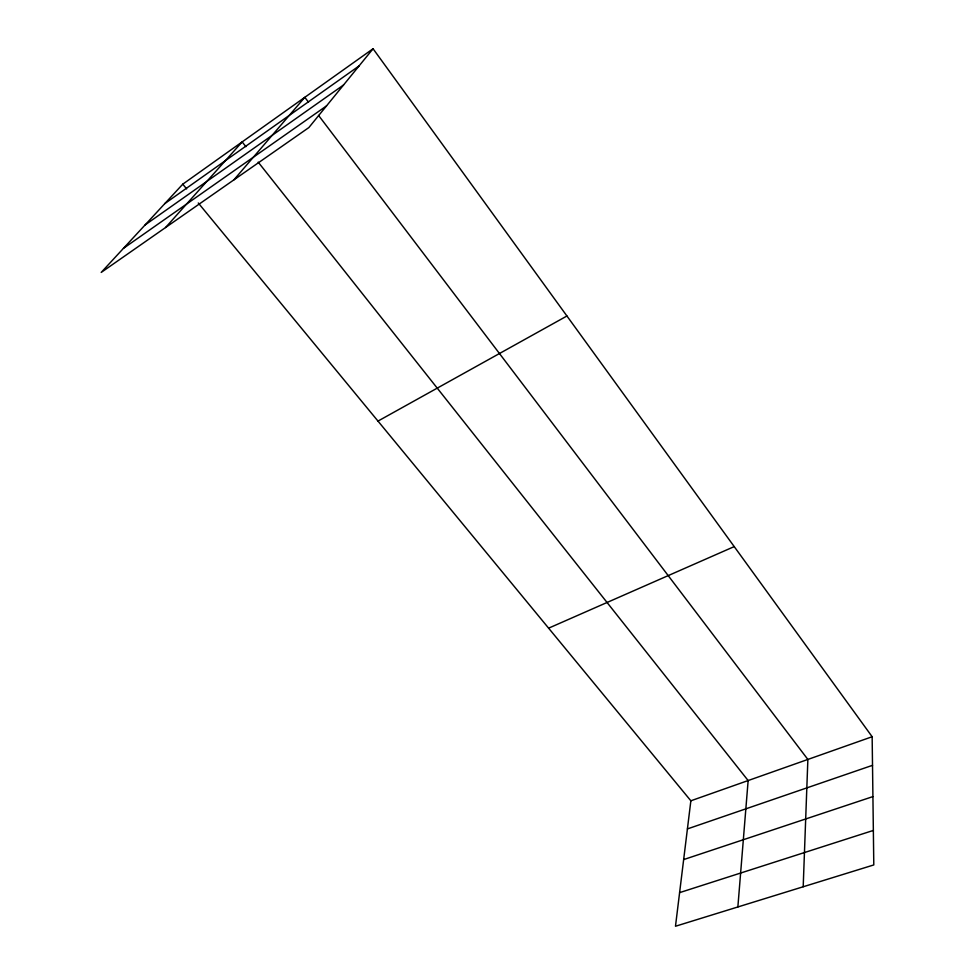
<?xml version="1.0" encoding="UTF-8"?>
<svg xmlns="http://www.w3.org/2000/svg" width="975" height="975" viewBox="0 0 975 975"><rect width="100%" height="100%" fill="white"/><g stroke="black" fill="none" stroke-linecap="round" stroke-linejoin="round"><path stroke-width="1.46" d="M803.193 886.763L807.873 759.452L318.569 115.428M737.868 906.957L748.142 780.561L258.192 162.142M198.266 202.983L690.861 800.792L675.48 926.25L873.795 864.935L872.15 736.734L373.059 48.75L182.764 184.178L101.205 272.427L308.88 127.554L373.059 48.75M233.89 179.863L304.809 97.317L308.478 102.156M165.555 227.541L242.153 141.911L245.932 146.664M164.848 203.568L359.068 65.934M145.068 224.969L343.553 84.983M123.459 248.345L326.528 105.885M377.983 421.09L566.938 315.997M548.62 628.168L734.224 546.597M690.861 800.792L872.15 736.734M687.412 828.921L872.515 765.326M683.658 859.584L872.918 796.599M679.599 892.637L873.356 830.432M182.764 184.178L186.639 188.882"/></g></svg>
